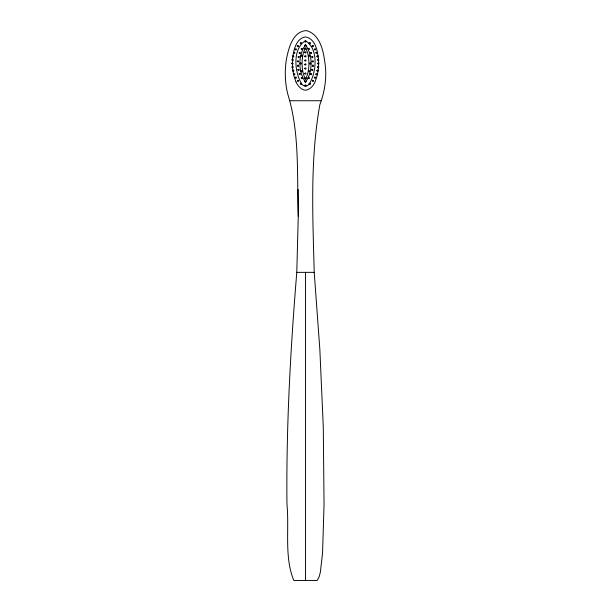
<?xml version="1.0" encoding="UTF-8"?>
<svg xmlns="http://www.w3.org/2000/svg" width="611" height="611" viewBox="0 0 611 611"><rect width="100%" height="100%" fill="white"/><g stroke="black" fill="none" stroke-linecap="round" stroke-linejoin="round"><path stroke-width="0.92" d="M298.267 216.134L296.778 272.353C290.462 349.515 286.169 426.898 286.949 504.35C289.423 529.256 284.1 556.82 293.799 580.45L317.201 580.45L319.255 576.524L320.401 571.927L322.57 552.764L324.051 504.35L323.28 426.921L319.859 349.599L314.222 272.353C312.786 216.554 309.937 159.876 319.859 104.672C324.204 93.185 326.373 80.881 325.594 68.585C324.143 55.196 321.875 35.018 306.493 30.603C292.753 31.199 288.575 48.338 286.399 59.359C284.413 72.365 284.978 85.93 289.079 98.486C299.734 136.528 296.862 177.03 298.283 216.118L298.13 189.425M318.575 66.866L318.56 59.924M292.44 59.924L292.425 66.866M318.53 67.447L317.392 74.977L315.276 81.347A22.401 22.317 0 0 1 312.504 86.105L309.953 88.564L307.104 89.932A6.629 6.606 0 0 1 303.896 89.932L301.376 88.786L299.023 86.686A21.034 20.95 0 0 1 296.007 81.889M292.486 59.351C293.433 50.996 295.617 38.615 305.5 36.889C315.383 38.615 317.567 50.996 318.514 59.351M305.775 78.605L305.5 79.086L305.225 78.605M309.609 83.432C316.574 71.708 318.568 48.468 305.5 40.777C292.44 48.475 294.418 71.708 301.391 83.432M309.517 83.554C307.547 86.991 303.453 86.983 301.483 83.554M305.424 44.916C298.008 55.364 298.023 71.793 305.5 82.172C312.977 71.793 312.992 55.364 305.576 44.916M298.229 56.663L298.229 57.61A1.1 1.1 0 0 0 299.115 57.602L299.123 56.663M311.877 56.663L311.877 57.61A1.1 1.1 0 0 0 312.771 57.602L312.771 56.663M298.519 66.118L298.519 65.171A1.1 1.1 0 0 0 297.626 65.171L297.626 66.118M313.374 66.118L313.374 65.171A1.1 1.1 0 0 0 312.481 65.171L312.481 66.118M297.58 80.431L297.58 81.378A1.1 1.1 0 0 0 298.474 81.378L298.474 80.431M312.526 80.431L312.526 81.378A1.1 1.1 0 0 0 313.42 81.378L313.42 80.431M289.897 100.746L321.103 100.746M296.778 272.353L314.222 272.353M295.976 81.897L293.608 74.977L292.47 67.447M305.5 272.353L305.5 580.45M305.836 78.552A23.394 23.302 0 0 0 307.509 74.175L307.791 73.198A41.304 41.143 0 0 0 308.807 61.016L308.731 59.359A37.363 37.218 0 0 0 307.631 53.149L307.348 52.233A26.624 26.525 0 0 0 307.18 51.706L307.119 51.538A18.773 18.704 0 0 0 305.798 48.437M305.164 78.552A23.394 23.302 0 0 1 303.491 74.175L303.209 73.198A41.304 41.143 0 0 1 302.193 61.016L302.269 59.359A37.363 37.218 0 0 1 303.369 53.149L303.652 52.233A26.624 26.525 0 0 1 303.82 51.706L303.881 51.538A18.773 18.704 0 0 1 305.202 48.437M311.885 56.663A1.1 1.1 0 0 1 312.771 56.663M313.374 66.11A1.1 1.1 0 0 1 312.481 66.11M298.229 56.663A1.1 1.1 0 0 1 299.115 56.663M298.519 66.11A1.1 1.1 0 0 1 297.626 66.11M297.58 80.438A1.1 1.1 0 0 1 298.474 80.438M312.526 80.438A1.1 1.1 0 0 1 313.42 80.438M291.745 63.46L292.111 63.987A1.1 1.1 0 0 0 293.005 63.979L293.005 63.04A1.1 1.1 0 0 0 292.111 63.04L291.745 63.46M291.936 59.87L292.302 60.39A1.1 1.1 0 0 0 293.196 60.39L293.196 59.443A1.1 1.1 0 0 0 292.302 59.45L291.951 59.817M291.943 67.05L292.302 67.577A1.1 1.1 0 0 0 293.196 67.569L293.196 66.63A1.1 1.1 0 0 0 292.31 66.63L291.951 66.996M292.532 56.296L292.898 56.823A1.1 1.1 0 0 0 293.792 56.815L293.792 55.876A1.1 1.1 0 0 0 292.898 55.876L292.532 56.296M293.555 52.775L293.922 53.294A1.1 1.1 0 0 0 294.815 53.294L294.815 52.347A1.1 1.1 0 0 0 293.922 52.355L293.555 52.775M292.532 70.624L292.898 71.143A1.1 1.1 0 0 0 293.792 71.143L293.792 70.196A1.1 1.1 0 0 0 292.898 70.204L292.532 70.624M295.075 49.338L295.441 49.858A1.1 1.1 0 0 0 296.327 49.858L296.335 48.911A1.1 1.1 0 0 0 295.441 48.918L295.075 49.338M293.555 74.145L293.922 74.672A1.1 1.1 0 0 0 294.815 74.664L294.815 73.725A1.1 1.1 0 0 0 293.922 73.725L293.555 74.145M295.075 77.582L295.441 78.109A1.1 1.1 0 0 0 296.327 78.101L296.335 77.162A1.1 1.1 0 0 0 295.441 77.162L295.075 77.582M297.213 46.062L297.58 46.589A1.1 1.1 0 0 0 298.474 46.581L298.474 45.642A1.1 1.1 0 0 0 297.58 45.642L297.213 46.062M297.259 61.329L297.626 61.848A1.1 1.1 0 0 0 298.519 61.848L298.519 60.901A1.1 1.1 0 0 0 297.626 60.909L297.267 61.276M297.863 69.837L298.229 70.357A1.1 1.1 0 0 0 299.115 70.357L299.123 69.41A1.1 1.1 0 0 0 298.229 69.417L297.87 69.784M299.123 52.913L299.489 53.432A1.1 1.1 0 0 0 300.383 53.432L300.383 52.485A1.1 1.1 0 0 0 299.489 52.493L299.138 52.859M300.23 43.144L300.597 43.671A1.1 1.1 0 0 0 301.49 43.671L301.49 42.724A1.1 1.1 0 0 0 300.597 42.724L300.23 43.144M299.123 74.007L299.489 74.534A1.1 1.1 0 0 0 300.383 74.527L300.383 73.587A1.1 1.1 0 0 0 299.489 73.587L299.138 73.954M299.909 63.445L300.276 63.972A1.1 1.1 0 0 0 301.162 63.964L301.231 63.055A1.1 1.1 0 0 0 300.276 63.025L299.909 63.445M301.223 48.903L301.59 49.43A1.1 1.1 0 0 0 302.483 49.422L302.483 48.483A1.1 1.1 0 0 0 301.59 48.483L301.231 48.849M300.963 55.7L301.33 56.22A1.1 1.1 0 0 0 302.224 56.22L302.292 55.311A1.1 1.1 0 0 0 301.33 55.28L300.963 55.7M300.963 71.189L301.33 71.716A1.1 1.1 0 0 0 302.224 71.708L302.224 70.769A1.1 1.1 0 0 0 301.33 70.769L300.963 71.189M300.23 83.768L300.597 84.295A1.1 1.1 0 0 0 301.49 84.295L301.49 83.348A1.1 1.1 0 0 0 300.597 83.348L300.245 83.722M301.223 78.017L301.59 78.536A1.1 1.1 0 0 0 302.483 78.536L302.483 77.589A1.1 1.1 0 0 0 301.59 77.597L301.231 77.964M304.69 41.472L305.057 41.999A1.1 1.1 0 0 0 305.943 41.991L306.012 41.082A1.1 1.1 0 0 0 305.057 41.052L304.69 41.472M304.69 45.405L305.057 45.932A1.1 1.1 0 0 0 305.943 45.932L305.943 44.985A1.1 1.1 0 0 0 305.057 44.985L304.69 45.405M304.69 48.376L305.057 48.903A1.1 1.1 0 0 0 305.943 48.903L305.943 47.956A1.1 1.1 0 0 0 305.057 47.956L304.69 48.376M304.69 52.332L305.057 52.852A1.1 1.1 0 0 0 305.943 52.852L306.012 51.943A1.1 1.1 0 0 0 305.057 51.912L304.69 52.332M304.69 56.235L305.057 56.762A1.1 1.1 0 0 0 305.943 56.762L306.012 55.853A1.1 1.1 0 0 0 305.057 55.822L304.69 56.235M304.69 60.443L305.057 60.963A1.1 1.1 0 0 0 305.943 60.963L306.012 60.054A1.1 1.1 0 0 0 305.057 60.023L304.69 60.443M304.69 64.422L305.057 64.949A1.1 1.1 0 0 0 305.943 64.942L305.943 64.002A1.1 1.1 0 0 0 305.057 64.002L304.69 64.422M304.69 68.478L305.057 69.005A1.1 1.1 0 0 0 305.943 69.005L306.012 68.088A1.1 1.1 0 0 0 305.057 68.058L304.69 68.478M304.69 73.496L305.057 74.023A1.1 1.1 0 0 0 305.943 74.015L305.943 73.076A1.1 1.1 0 0 0 305.057 73.076L304.69 73.496M304.69 78.506L305.057 79.033A1.1 1.1 0 0 0 305.943 79.033L306.012 78.124A1.1 1.1 0 0 0 305.057 78.093L304.69 78.506M304.69 81.507L305.057 82.034A1.1 1.1 0 0 0 305.943 82.027L305.943 81.087A1.1 1.1 0 0 0 305.057 81.087L304.69 81.507M304.69 85.448L305.057 85.968A1.1 1.1 0 0 0 305.943 85.968L306.012 85.059A1.1 1.1 0 0 0 305.057 85.028L304.69 85.448M308.15 48.903L308.517 49.43A1.1 1.1 0 0 0 309.41 49.422L309.41 48.483A1.1 1.1 0 0 0 308.517 48.483L308.165 48.849M309.143 43.144L309.51 43.671A1.1 1.1 0 0 0 310.403 43.671L310.403 42.724A1.1 1.1 0 0 0 309.51 42.724L309.143 43.144M308.41 55.7L308.776 56.22A1.1 1.1 0 0 0 309.67 56.22L309.739 55.311A1.1 1.1 0 0 0 308.776 55.28L308.41 55.7M308.41 71.189L308.776 71.716A1.1 1.1 0 0 0 309.67 71.708L309.67 70.769A1.1 1.1 0 0 0 308.776 70.769L308.41 71.189M308.15 78.017L308.517 78.536A1.1 1.1 0 0 0 309.41 78.536L309.41 77.589A1.1 1.1 0 0 0 308.517 77.597L308.165 77.964M309.471 63.445L309.83 63.972A1.1 1.1 0 0 0 310.724 63.964L310.793 63.055A1.1 1.1 0 0 0 309.838 63.025L309.471 63.445M310.251 52.913L310.617 53.432A1.1 1.1 0 0 0 311.511 53.432L311.511 52.485A1.1 1.1 0 0 0 310.617 52.493L310.258 52.859M309.143 83.768L309.51 84.295A1.1 1.1 0 0 0 310.403 84.295L310.403 83.348A1.1 1.1 0 0 0 309.51 83.348L309.151 83.722M310.251 74.007L310.617 74.534A1.1 1.1 0 0 0 311.511 74.527L311.511 73.587A1.1 1.1 0 0 0 310.617 73.587L310.258 73.954M312.16 46.062L312.526 46.589A1.1 1.1 0 0 0 313.42 46.581L313.42 45.642A1.1 1.1 0 0 0 312.526 45.642L312.16 46.062M311.511 69.837L311.877 70.357A1.1 1.1 0 0 0 312.771 70.357L312.771 69.41A1.1 1.1 0 0 0 311.885 69.417L311.526 69.784M312.114 61.329L312.481 61.848A1.1 1.1 0 0 0 313.374 61.848L313.374 60.901A1.1 1.1 0 0 0 312.481 60.909L312.122 61.276M314.298 49.338L314.665 49.858A1.1 1.1 0 0 0 315.559 49.858L315.559 48.911A1.1 1.1 0 0 0 314.673 48.918L314.298 49.338M315.818 52.775L316.185 53.294A1.1 1.1 0 0 0 317.078 53.294L317.078 52.347A1.1 1.1 0 0 0 316.185 52.355L315.818 52.775M314.298 77.582L314.665 78.109A1.1 1.1 0 0 0 315.559 78.101L315.559 77.162A1.1 1.1 0 0 0 314.673 77.162L314.298 77.582M316.842 56.296L317.208 56.823A1.1 1.1 0 0 0 318.102 56.815L318.102 55.876A1.1 1.1 0 0 0 317.208 55.876L316.842 56.296M315.818 74.145L316.185 74.672A1.1 1.1 0 0 0 317.078 74.664L317.078 73.725A1.1 1.1 0 0 0 316.185 73.725L315.818 74.145M317.437 59.87L317.804 60.39A1.1 1.1 0 0 0 318.698 60.39L318.698 59.443A1.1 1.1 0 0 0 317.804 59.45L317.445 59.817M316.842 70.624L317.208 71.143A1.1 1.1 0 0 0 318.102 71.143L318.102 70.196A1.1 1.1 0 0 0 317.208 70.204L316.842 70.624M317.437 67.05L317.804 67.577A1.1 1.1 0 0 0 318.69 67.569L318.698 66.63A1.1 1.1 0 0 0 317.804 66.63L317.445 66.996M317.628 63.46L317.995 63.987A1.1 1.1 0 0 0 318.889 63.979L318.889 63.04A1.1 1.1 0 0 0 317.995 63.04L317.628 63.46"/></g></svg>
